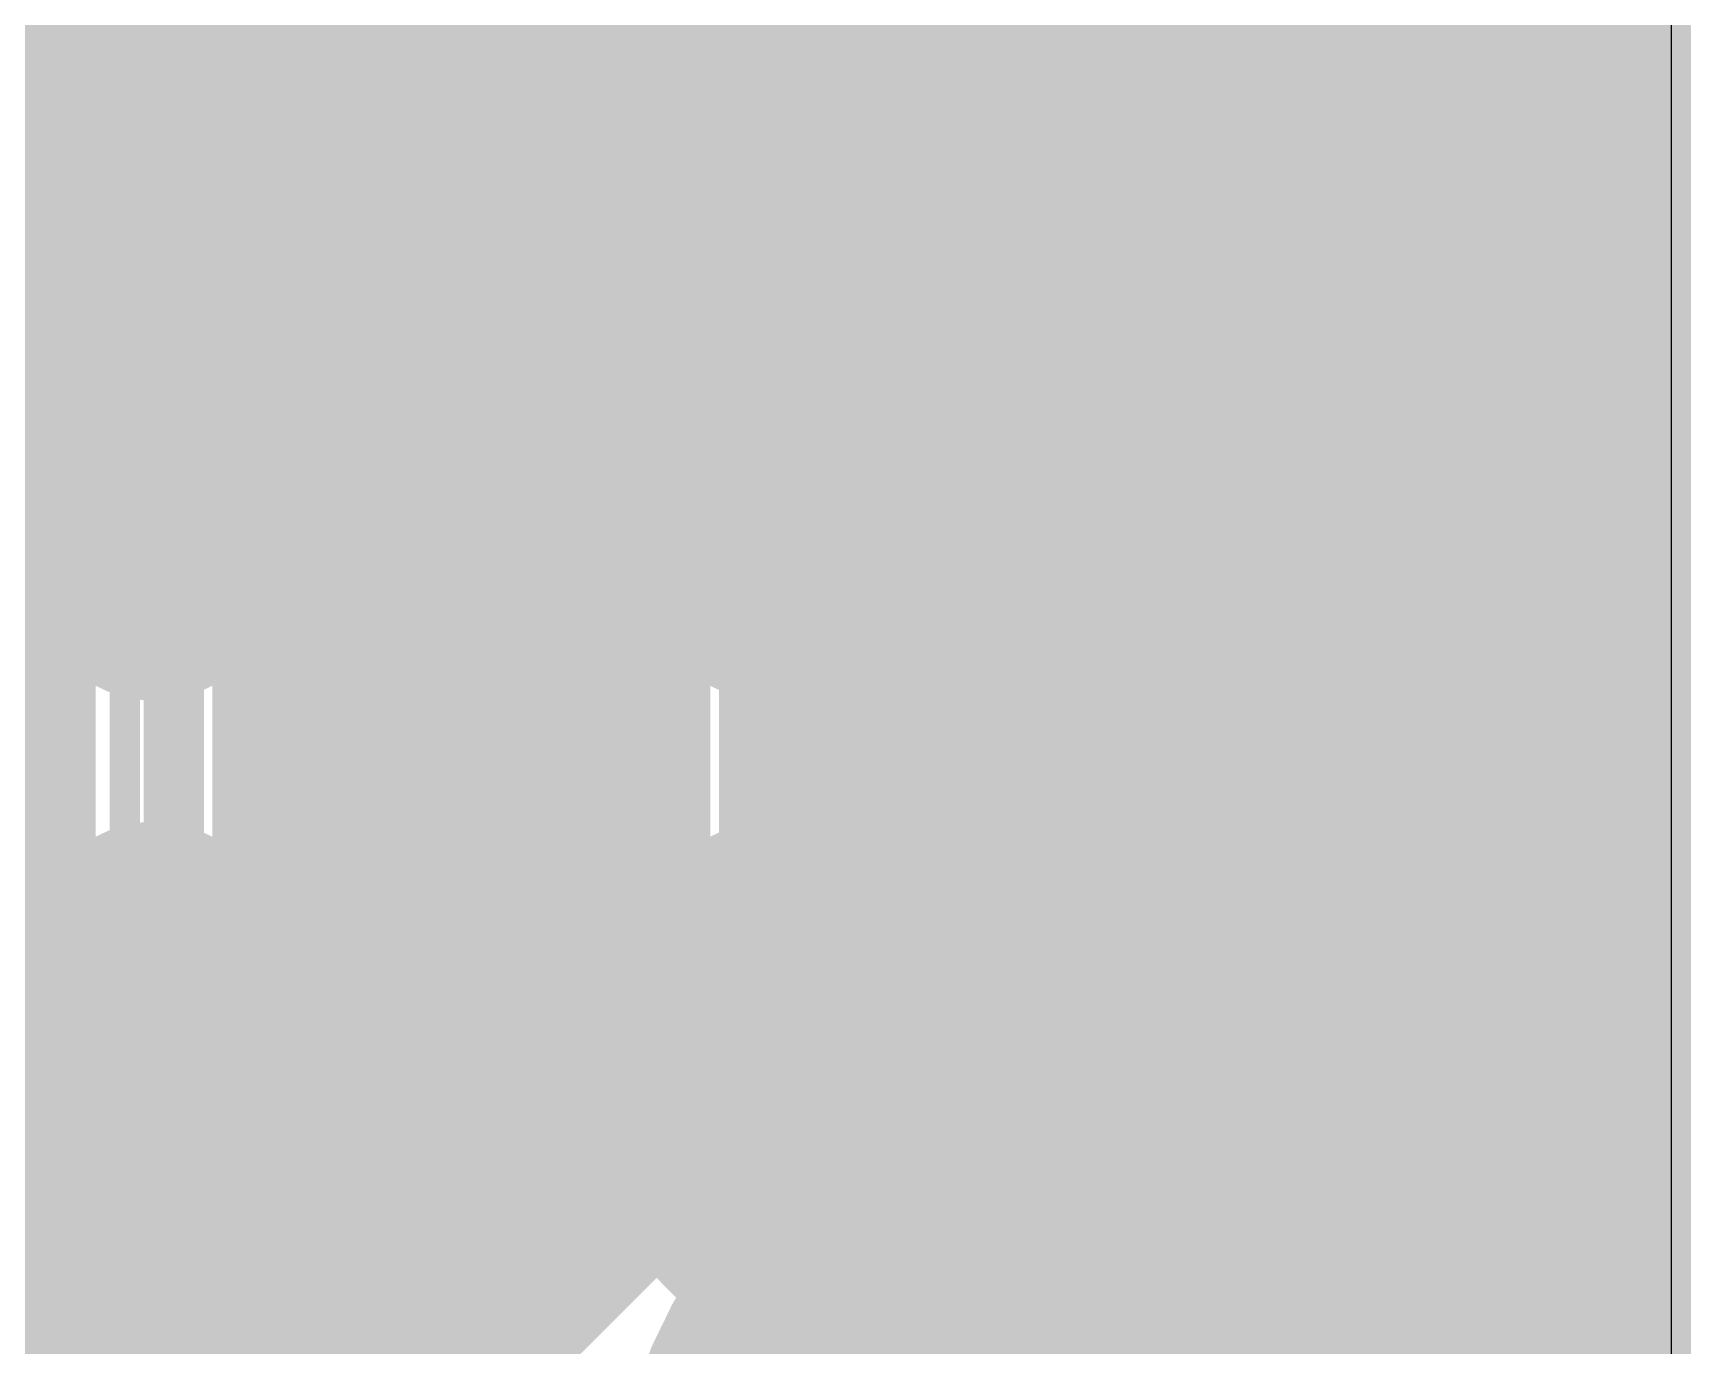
# Model space of a CAD drawing. Header units: millimetres. Extents: x 13 to 259, y -2 to 326.
# Drawn here: x 144.067 to 146.795, y 83.609 to 85.778 of the extents above; entities that cross this region are included whole.
import ezdxf

# ---------------------------------------------------------------- set-up
doc = ezdxf.new("R2010")
doc.units = ezdxf.units.MM
for name, color, linetype in [('BottomLayer', 5, 'Continuous'), ('ConnectLayer', 7, 'Continuous'), ('DrillDrawing', 1, 'Continuous'), ('Mechanical14', 56, 'Continuous'), ('Mechanical15', 56, 'Continuous'), ('Mechanical34', 56, 'Continuous'), ('Mechanical9', 56, 'Continuous'), ('MidLayer1', 16, 'Continuous'), ('MidLayer2', 76, 'Continuous'), ('MidLayer3', 90, 'Continuous'), ('MidLayer4', 156, 'Continuous'), ('MidLayer5', 130, 'Continuous'), ('MidLayer6', 216, 'Continuous'), ('MultiLayer', 9, 'Continuous'), ('TopLayer', 1, 'Continuous'), ('TopPaste', 8, 'Continuous'), ('TopSolder', 216, 'Continuous')]:
    doc.layers.add(name, color=color, linetype=linetype)

# ---------------------------------------------------------------- blocks, each defined once
blk = doc.blocks.new('CAPC1005X55N_135')
at = {"layer": 'Mechanical14', "const_width": 0.1}
for points in [[(-0.5249, -0.2749), (-0.5249, 0.2751)], [(0.5251, 0.2751), (-0.5249, 0.2751)], [(0.5251, -0.2749), (0.5251, 0.2751)], [(0.5251, -0.2749), (-0.5249, -0.2749)]]:
    blk.add_lwpolyline(points, dxfattribs=at)
at = {"layer": 'Mechanical14', "const_width": 0.05}
for points in [[(-0.5499, 0.2751, 1), (-0.5, 0.2751, 1)], [(-0.5499, 0.2751, 1), (-0.5, 0.2751, 1)], [(0.5001, 0.2751, 1), (0.55, 0.2751, 1)], [(0.5001, 0.2751, 1), (0.55, 0.2751, 1)], [(-0.5499, -0.2749, 1), (-0.5, -0.2749, 1)], [(-0.5499, -0.2749, 1), (-0.5, -0.2749, 1)], [(0.5001, -0.2749, 1), (0.55, -0.2749, 1)], [(0.5001, -0.2749, 1), (0.55, -0.2749, 1)]]:
    blk.add_lwpolyline(points, format="xyb", close=True, dxfattribs=at)
at = {"layer": 'Mechanical15', "const_width": 0.05}
for points in [[(0, -0.5), (0, 0.5)], [(-0.91, -0.46), (-0.91, 0.46)], [(0.91, 0.46), (-0.91, 0.46)], [(0.91, -0.46), (0.91, 0.46)], [(0.5, 0), (-0.5, 0)], [(0.91, -0.46), (-0.91, -0.46)]]:
    blk.add_lwpolyline(points, dxfattribs=at)
at = {"layer": 'Mechanical15', "const_width": 0.025}
for points in [[(-0.0125, 0.5, 1), (0.0125, 0.5, 1)], [(-0.9225, 0.46, 1), (-0.8975, 0.46, 1)], [(-0.9225, 0.46, 1), (-0.8975, 0.46, 1)], [(0.8975, 0.46, 1), (0.9225, 0.46, 1)], [(0.8975, 0.46, 1), (0.9225, 0.46, 1)], [(-0.5125, 0, 1), (-0.4875, 0, 1)], [(0.4875, 0, 1), (0.5125, 0, 1)], [(-0.9225, -0.46, 1), (-0.8975, -0.46, 1)], [(-0.9225, -0.46, 1), (-0.8975, -0.46, 1)], [(0.8975, -0.46, 1), (0.9225, -0.46, 1)], [(0.8975, -0.46, 1), (0.9225, -0.46, 1)], [(-0.0125, -0.5, 1), (0.0125, -0.5, 1)]]:
    blk.add_lwpolyline(points, format="xyb", close=True, dxfattribs=at)
at = {"layer": 'TopLayer'}
for points in [[(-0.76, -0.31), (-0.14, -0.31), (-0.76, 0.31), (-0.14, 0.31)], [(0.14, -0.31), (0.76, -0.31), (0.14, 0.31), (0.76, 0.31)]]:
    blk.add_solid(points, dxfattribs=at)
at = {"layer": 'TopPaste'}
for points in [[(-0.76, -0.31), (-0.14, -0.31), (-0.76, 0.31), (-0.14, 0.31)], [(0.14, -0.31), (0.76, -0.31), (0.14, 0.31), (0.76, 0.31)]]:
    blk.add_solid(points, dxfattribs=at)
at = {"layer": 'TopSolder'}
for points in [[(-0.8616, -0.4116), (-0.0384, -0.4116), (-0.8616, 0.4116), (-0.0384, 0.4116)], [(0.0384, -0.4116), (0.8616, -0.4116), (0.0384, 0.4116), (0.8616, 0.4116)]]:
    blk.add_solid(points, dxfattribs=at)
blk = doc.blocks.new('CAPC1005X55N_136')
at = {"layer": 'Mechanical14', "const_width": 0.1}
for points in [[(-0.5249, -0.2749), (-0.5249, 0.2751)], [(0.5251, 0.2751), (-0.5249, 0.2751)], [(0.5251, -0.2749), (0.5251, 0.2751)], [(0.5251, -0.2749), (-0.5249, -0.2749)]]:
    blk.add_lwpolyline(points, dxfattribs=at)
at = {"layer": 'Mechanical14', "const_width": 0.05}
for points in [[(-0.5499, 0.2751, 1), (-0.5, 0.2751, 1)], [(-0.5499, 0.2751, 1), (-0.5, 0.2751, 1)], [(0.5001, 0.2751, 1), (0.55, 0.2751, 1)], [(0.5001, 0.2751, 1), (0.55, 0.2751, 1)], [(-0.5499, -0.2749, 1), (-0.5, -0.2749, 1)], [(-0.5499, -0.2749, 1), (-0.5, -0.2749, 1)], [(0.5001, -0.2749, 1), (0.55, -0.2749, 1)], [(0.5001, -0.2749, 1), (0.55, -0.2749, 1)]]:
    blk.add_lwpolyline(points, format="xyb", close=True, dxfattribs=at)
at = {"layer": 'Mechanical15', "const_width": 0.05}
for points in [[(0, -0.5), (0, 0.5)], [(-0.91, -0.46), (-0.91, 0.46)], [(0.91, 0.46), (-0.91, 0.46)], [(0.91, -0.46), (0.91, 0.46)], [(0.5, 0), (-0.5, 0)], [(0.91, -0.46), (-0.91, -0.46)]]:
    blk.add_lwpolyline(points, dxfattribs=at)
at = {"layer": 'Mechanical15', "const_width": 0.025}
for points in [[(-0.0125, 0.5, 1), (0.0125, 0.5, 1)], [(-0.9225, 0.46, 1), (-0.8975, 0.46, 1)], [(-0.9225, 0.46, 1), (-0.8975, 0.46, 1)], [(0.8975, 0.46, 1), (0.9225, 0.46, 1)], [(0.8975, 0.46, 1), (0.9225, 0.46, 1)], [(-0.5125, 0, 1), (-0.4875, 0, 1)], [(0.4875, 0, 1), (0.5125, 0, 1)], [(-0.9225, -0.46, 1), (-0.8975, -0.46, 1)], [(-0.9225, -0.46, 1), (-0.8975, -0.46, 1)], [(0.8975, -0.46, 1), (0.9225, -0.46, 1)], [(0.8975, -0.46, 1), (0.9225, -0.46, 1)], [(-0.0125, -0.5, 1), (0.0125, -0.5, 1)]]:
    blk.add_lwpolyline(points, format="xyb", close=True, dxfattribs=at)
at = {"layer": 'TopLayer'}
for points in [[(-0.76, -0.31), (-0.14, -0.31), (-0.76, 0.31), (-0.14, 0.31)], [(0.14, -0.31), (0.76, -0.31), (0.14, 0.31), (0.76, 0.31)]]:
    blk.add_solid(points, dxfattribs=at)
at = {"layer": 'TopPaste'}
for points in [[(-0.76, -0.31), (-0.14, -0.31), (-0.76, 0.31), (-0.14, 0.31)], [(0.14, -0.31), (0.76, -0.31), (0.14, 0.31), (0.76, 0.31)]]:
    blk.add_solid(points, dxfattribs=at)
at = {"layer": 'TopSolder'}
for points in [[(-0.8616, -0.4116), (-0.0384, -0.4116), (-0.8616, 0.4116), (-0.0384, 0.4116)], [(0.0384, -0.4116), (0.8616, -0.4116), (0.0384, 0.4116), (0.8616, 0.4116)]]:
    blk.add_solid(points, dxfattribs=at)
blk = doc.blocks.new('CAPC1005X55N_137')
at = {"layer": 'Mechanical14', "const_width": 0.1}
for points in [[(-0.5249, -0.2749), (-0.5249, 0.2751)], [(0.5251, 0.2751), (-0.5249, 0.2751)], [(0.5251, -0.2749), (0.5251, 0.2751)], [(0.5251, -0.2749), (-0.5249, -0.2749)]]:
    blk.add_lwpolyline(points, dxfattribs=at)
at = {"layer": 'Mechanical14', "const_width": 0.05}
for points in [[(-0.5499, 0.2751, 1), (-0.5, 0.2751, 1)], [(-0.5499, 0.2751, 1), (-0.5, 0.2751, 1)], [(0.5001, 0.2751, 1), (0.55, 0.2751, 1)], [(0.5001, 0.2751, 1), (0.55, 0.2751, 1)], [(-0.5499, -0.2749, 1), (-0.5, -0.2749, 1)], [(-0.5499, -0.2749, 1), (-0.5, -0.2749, 1)], [(0.5001, -0.2749, 1), (0.55, -0.2749, 1)], [(0.5001, -0.2749, 1), (0.55, -0.2749, 1)]]:
    blk.add_lwpolyline(points, format="xyb", close=True, dxfattribs=at)
at = {"layer": 'Mechanical15', "const_width": 0.05}
for points in [[(0, -0.5), (0, 0.5)], [(-0.91, -0.46), (-0.91, 0.46)], [(0.91, 0.46), (-0.91, 0.46)], [(0.91, -0.46), (0.91, 0.46)], [(0.5, 0), (-0.5, 0)], [(0.91, -0.46), (-0.91, -0.46)]]:
    blk.add_lwpolyline(points, dxfattribs=at)
at = {"layer": 'Mechanical15', "const_width": 0.025}
for points in [[(-0.0125, 0.5, 1), (0.0125, 0.5, 1)], [(-0.9225, 0.46, 1), (-0.8975, 0.46, 1)], [(-0.9225, 0.46, 1), (-0.8975, 0.46, 1)], [(0.8975, 0.46, 1), (0.9225, 0.46, 1)], [(0.8975, 0.46, 1), (0.9225, 0.46, 1)], [(-0.5125, 0, 1), (-0.4875, 0, 1)], [(0.4875, 0, 1), (0.5125, 0, 1)], [(-0.9225, -0.46, 1), (-0.8975, -0.46, 1)], [(-0.9225, -0.46, 1), (-0.8975, -0.46, 1)], [(0.8975, -0.46, 1), (0.9225, -0.46, 1)], [(0.8975, -0.46, 1), (0.9225, -0.46, 1)], [(-0.0125, -0.5, 1), (0.0125, -0.5, 1)]]:
    blk.add_lwpolyline(points, format="xyb", close=True, dxfattribs=at)
at = {"layer": 'TopLayer'}
for points in [[(-0.76, -0.31), (-0.14, -0.31), (-0.76, 0.31), (-0.14, 0.31)], [(0.14, -0.31), (0.76, -0.31), (0.14, 0.31), (0.76, 0.31)]]:
    blk.add_solid(points, dxfattribs=at)
at = {"layer": 'TopPaste'}
for points in [[(-0.76, -0.31), (-0.14, -0.31), (-0.76, 0.31), (-0.14, 0.31)], [(0.14, -0.31), (0.76, -0.31), (0.14, 0.31), (0.76, 0.31)]]:
    blk.add_solid(points, dxfattribs=at)
at = {"layer": 'TopSolder'}
for points in [[(-0.8616, -0.4116), (-0.0384, -0.4116), (-0.8616, 0.4116), (-0.0384, 0.4116)], [(0.0384, -0.4116), (0.8616, -0.4116), (0.0384, 0.4116), (0.8616, 0.4116)]]:
    blk.add_solid(points, dxfattribs=at)
blk = doc.blocks.new('CAPC1005X55N_138')
at = {"layer": 'Mechanical14', "const_width": 0.1}
for points in [[(-0.5249, -0.2749), (-0.5249, 0.2751)], [(0.5251, 0.2751), (-0.5249, 0.2751)], [(0.5251, -0.2749), (0.5251, 0.2751)], [(0.5251, -0.2749), (-0.5249, -0.2749)]]:
    blk.add_lwpolyline(points, dxfattribs=at)
at = {"layer": 'Mechanical14', "const_width": 0.05}
for points in [[(-0.5499, 0.2751, 1), (-0.5, 0.2751, 1)], [(-0.5499, 0.2751, 1), (-0.5, 0.2751, 1)], [(0.5001, 0.2751, 1), (0.55, 0.2751, 1)], [(0.5001, 0.2751, 1), (0.55, 0.2751, 1)], [(-0.5499, -0.2749, 1), (-0.5, -0.2749, 1)], [(-0.5499, -0.2749, 1), (-0.5, -0.2749, 1)], [(0.5001, -0.2749, 1), (0.55, -0.2749, 1)], [(0.5001, -0.2749, 1), (0.55, -0.2749, 1)]]:
    blk.add_lwpolyline(points, format="xyb", close=True, dxfattribs=at)
at = {"layer": 'Mechanical15', "const_width": 0.05}
for points in [[(0, -0.5), (0, 0.5)], [(-0.91, -0.46), (-0.91, 0.46)], [(0.91, 0.46), (-0.91, 0.46)], [(0.91, -0.46), (0.91, 0.46)], [(0.5, 0), (-0.5, 0)], [(0.91, -0.46), (-0.91, -0.46)]]:
    blk.add_lwpolyline(points, dxfattribs=at)
at = {"layer": 'Mechanical15', "const_width": 0.025}
for points in [[(-0.0125, 0.5, 1), (0.0125, 0.5, 1)], [(-0.9225, 0.46, 1), (-0.8975, 0.46, 1)], [(-0.9225, 0.46, 1), (-0.8975, 0.46, 1)], [(0.8975, 0.46, 1), (0.9225, 0.46, 1)], [(0.8975, 0.46, 1), (0.9225, 0.46, 1)], [(-0.5125, 0, 1), (-0.4875, 0, 1)], [(0.4875, 0, 1), (0.5125, 0, 1)], [(-0.9225, -0.46, 1), (-0.8975, -0.46, 1)], [(-0.9225, -0.46, 1), (-0.8975, -0.46, 1)], [(0.8975, -0.46, 1), (0.9225, -0.46, 1)], [(0.8975, -0.46, 1), (0.9225, -0.46, 1)], [(-0.0125, -0.5, 1), (0.0125, -0.5, 1)]]:
    blk.add_lwpolyline(points, format="xyb", close=True, dxfattribs=at)
at = {"layer": 'TopLayer'}
for points in [[(-0.76, -0.31), (-0.14, -0.31), (-0.76, 0.31), (-0.14, 0.31)], [(0.14, -0.31), (0.76, -0.31), (0.14, 0.31), (0.76, 0.31)]]:
    blk.add_solid(points, dxfattribs=at)
at = {"layer": 'TopPaste'}
for points in [[(-0.76, -0.31), (-0.14, -0.31), (-0.76, 0.31), (-0.14, 0.31)], [(0.14, -0.31), (0.76, -0.31), (0.14, 0.31), (0.76, 0.31)]]:
    blk.add_solid(points, dxfattribs=at)
at = {"layer": 'TopSolder'}
for points in [[(-0.8616, -0.4116), (-0.0384, -0.4116), (-0.8616, 0.4116), (-0.0384, 0.4116)], [(0.0384, -0.4116), (0.8616, -0.4116), (0.0384, 0.4116), (0.8616, 0.4116)]]:
    blk.add_solid(points, dxfattribs=at)
blk = doc.blocks.new('CAPC1005X55N_157')
at = {"layer": 'Mechanical14', "const_width": 0.1}
for points in [[(-0.5249, -0.2749), (-0.5249, 0.2751)], [(0.5251, 0.2751), (-0.5249, 0.2751)], [(0.5251, -0.2749), (0.5251, 0.2751)], [(0.5251, -0.2749), (-0.5249, -0.2749)]]:
    blk.add_lwpolyline(points, dxfattribs=at)
at = {"layer": 'Mechanical14', "const_width": 0.05}
for points in [[(-0.5499, 0.2751, 1), (-0.5, 0.2751, 1)], [(-0.5499, 0.2751, 1), (-0.5, 0.2751, 1)], [(0.5001, 0.2751, 1), (0.55, 0.2751, 1)], [(0.5001, 0.2751, 1), (0.55, 0.2751, 1)], [(-0.5499, -0.2749, 1), (-0.5, -0.2749, 1)], [(-0.5499, -0.2749, 1), (-0.5, -0.2749, 1)], [(0.5001, -0.2749, 1), (0.55, -0.2749, 1)], [(0.5001, -0.2749, 1), (0.55, -0.2749, 1)]]:
    blk.add_lwpolyline(points, format="xyb", close=True, dxfattribs=at)
at = {"layer": 'Mechanical15', "const_width": 0.05}
for points in [[(0, -0.5), (0, 0.5)], [(-0.91, -0.46), (-0.91, 0.46)], [(0.91, 0.46), (-0.91, 0.46)], [(0.91, -0.46), (0.91, 0.46)], [(0.5, 0), (-0.5, 0)], [(0.91, -0.46), (-0.91, -0.46)]]:
    blk.add_lwpolyline(points, dxfattribs=at)
at = {"layer": 'Mechanical15', "const_width": 0.025}
for points in [[(-0.0125, 0.5, 1), (0.0125, 0.5, 1)], [(-0.9225, 0.46, 1), (-0.8975, 0.46, 1)], [(-0.9225, 0.46, 1), (-0.8975, 0.46, 1)], [(0.8975, 0.46, 1), (0.9225, 0.46, 1)], [(0.8975, 0.46, 1), (0.9225, 0.46, 1)], [(-0.5125, 0, 1), (-0.4875, 0, 1)], [(0.4875, 0, 1), (0.5125, 0, 1)], [(-0.9225, -0.46, 1), (-0.8975, -0.46, 1)], [(-0.9225, -0.46, 1), (-0.8975, -0.46, 1)], [(0.8975, -0.46, 1), (0.9225, -0.46, 1)], [(0.8975, -0.46, 1), (0.9225, -0.46, 1)], [(-0.0125, -0.5, 1), (0.0125, -0.5, 1)]]:
    blk.add_lwpolyline(points, format="xyb", close=True, dxfattribs=at)
at = {"layer": 'TopLayer'}
for points in [[(-0.76, -0.31), (-0.14, -0.31), (-0.76, 0.31), (-0.14, 0.31)], [(0.14, -0.31), (0.76, -0.31), (0.14, 0.31), (0.76, 0.31)]]:
    blk.add_solid(points, dxfattribs=at)
at = {"layer": 'TopPaste'}
for points in [[(-0.76, -0.31), (-0.14, -0.31), (-0.76, 0.31), (-0.14, 0.31)], [(0.14, -0.31), (0.76, -0.31), (0.14, 0.31), (0.76, 0.31)]]:
    blk.add_solid(points, dxfattribs=at)
at = {"layer": 'TopSolder'}
for points in [[(-0.8616, -0.4116), (-0.0384, -0.4116), (-0.8616, 0.4116), (-0.0384, 0.4116)], [(0.0384, -0.4116), (0.8616, -0.4116), (0.0384, 0.4116), (0.8616, 0.4116)]]:
    blk.add_solid(points, dxfattribs=at)

msp = doc.modelspace()

# ---------------------------------------------------------------- linework, layer by layer
at = {"layer": 'BottomLayer', "const_width": 0.25}
for points in [[(144.65, 85.475, 1), (144.9, 85.475, 1)], [(145.666, 85.475, 1), (145.916, 85.475, 1)], [(144.65, 84.575, 1), (144.9, 84.575, 1)], [(145.666, 84.575, 1), (145.916, 84.575, 1)]]:
    msp.add_lwpolyline(points, format="xyb", close=True, dxfattribs=at)
at = {"layer": 'ConnectLayer', "const_width": 0.4}
for points in [[(133.8479, 96.1028), (144.7858, 85.1649)], [(133.8479, 96.1028), (144.7858, 85.1649)], [(137.3517, 93.4476), (145.6511, 85.1482)], [(137.3517, 93.4476), (145.6511, 85.1482)], [(139.1148, 89.9874), (143.9801, 85.122)], [(139.1148, 89.9874), (143.9801, 85.122)], [(146.51, 79.986), (146.51, 89.4058)], [(146.59, 79.8199), (146.59, 89.0886)], [(138.9246, 88.4805), (145.3101, 82.095)], [(138.9246, 88.4805), (145.3101, 82.095)], [(143.0387, 87.7606), (145.6511, 85.1482)], [(144.4867, 85.0897), (146.9062, 87.5092)], [(144.4867, 85.0897), (146.9062, 87.5092)], [(146.05, 85.1051), (146.05, 87.4781)], [(142.6144, 87.3363), (144.7858, 85.1649)], [(144.5813, 87.0665), (147.8965, 83.7512)], [(144.5813, 87.0665), (147.8965, 83.7512)], [(144.5813, 87.0665), (146.05, 85.5977)], [(145.5677, 86.9286), (149.9832, 82.513)], [(145.5677, 86.9286), (149.9832, 82.513)], [(142.1901, 86.912), (143.9801, 85.122)], [(143.7115, 85.1631), (145.4673, 86.9188)], [(143.7115, 85.1631), (145.4673, 86.9188)], [(143.7115, 85.1631), (145.4673, 86.9188)], [(145.2143, 84.9689), (146.9676, 86.7221)], [(145.2143, 84.9689), (146.9676, 86.7221)], [(144.4867, 85.0897), (146.05, 86.6531)], [(146.1714, 85.926), (146.51, 86.2647)], [(146.1427, 85.0487), (147.2093, 86.1154)], [(146.1427, 85.0487), (147.2093, 86.1154)], [(145.2378, 85.841), (145.3811, 85.9842)], [(145.2143, 84.9689), (146.05, 85.8046)], [(146.59, 85.7998), (151.36, 85.7998)], [(146.3595, 84.417), (147.5724, 85.6298)], [(146.3595, 84.417), (147.5724, 85.6298)], [(141.8181, 85.587), (145.3101, 82.095)], [(146.3309, 85.237), (146.51, 85.4161)], [(146.3529, 85.2949), (146.51, 85.1377)], [(145.7776, 82.9865), (148.043, 85.252)], [(145.7776, 82.9865), (148.043, 85.252)], [(146.59, 85.1998), (151.36, 85.1998)], [(145.2143, 84.9689), (145.34, 85.0946)], [(146.59, 84.5998), (151.36, 84.5998)], [(146.3595, 84.4171), (146.51, 84.5676)], [(146.3642, 84.435), (147.5405, 83.2587)], [(146.3642, 84.435), (147.5405, 83.2587)], [(146.3642, 84.435), (146.51, 84.2892)], [(144.0288, 82.9348), (145.3173, 84.2233)], [(144.0288, 82.9348), (145.3173, 84.2233)], [(144.0288, 82.9348), (145.3173, 84.2233)], [(144.3742, 83.2803), (145.3173, 84.2234)], [(142.7272, 82.4817), (144.3812, 84.1357)], [(142.7272, 82.4817), (144.3812, 84.1357)], [(142.7272, 82.4817), (144.3812, 84.1357)], [(144.0632, 83.8178), (144.3811, 84.1358)], [(144.1341, 84.1195), (145.4194, 82.8342)], [(144.1341, 84.1195), (145.4194, 82.8342)], [(144.1341, 84.1195), (145.4194, 82.8342)], [(144.1341, 84.1195), (145.4194, 82.8342)], [(145.0494, 84.0527), (145.3932, 83.7089)], [(145.0495, 84.0527), (147.7236, 81.3786)], [(145.0495, 84.0527), (147.7236, 81.3786)], [(145.0495, 84.0527), (146.05, 83.0521)], [(146.05, 82.9396), (146.05, 84.0449)], [(144.3735, 82.431), (145.9491, 84.0066)], [(144.3735, 82.431), (145.9491, 84.0066)], [(144.3735, 82.431), (145.9491, 84.0066)], [(145.8301, 83.8877), (145.949, 84.0065)], [(145.9452, 84.0055), (148.4458, 81.5049)], [(145.9452, 84.0055), (148.4458, 81.5049)], [(145.9452, 84.0055), (146.51, 83.4406)], [(145.9452, 84.0055), (146.05, 83.9006)], [(146.59, 83.9998), (151.36, 83.9998)], [(146.347, 83.556), (146.51, 83.7191)]]:
    msp.add_lwpolyline(points, dxfattribs=at)
for points in [[(151.36, 86.0628, -3.607188), (151.36, 88.5373)], [(151.36, 86.0628, -3.607188), (151.36, 88.5373)], [(143.3775, 85.025, -0.813383), (143.9295, 86.0398)], [(144.267, 85.7751, -0.57075), (145.283, 85.7751)], [(145.7671, 86.0645, -0.426155), (146.381, 85.475)], [(144.0204, 86.004, -0.145614), (144.267, 85.7751)], [(145.283, 85.7751, -0.123497), (145.4848, 85.9793)], [(144.732, 85.5004, -0.57075), (144.8181, 85.5004)], [(145.789, 85.525, -0.426155), (145.841, 85.475)], [(146.381, 85.475, -0.220339), (146.1726, 85.025)], [(144.267, 84.275, -3.659293), (144.267, 84.8751)], [(144.267, 84.275, -3.659293), (144.267, 84.8751)], [(144.267, 84.275, -3.659293), (144.267, 84.8751)], [(144.267, 85.175, -0.083687), (144.1406, 85.025)], [(144.3935, 85.025, -0.083687), (144.267, 85.175)], [(144.267, 84.8751, -0.57075), (145.283, 84.8751)], [(144.267, 84.8751, -0.57075), (145.283, 84.8751)], [(144.267, 84.8751, -0.57075), (145.283, 84.8751)], [(145.283, 85.175, -0.083687), (145.1566, 85.025)], [(145.4095, 85.025, -0.083687), (145.283, 85.175)], [(145.283, 84.8751, -0.763391), (146.381, 84.575)], [(145.283, 84.8751, -0.763391), (146.381, 84.575)], [(145.283, 84.8751, -0.391242), (146.05, 85.1051)], [(144.267, 84.275, -1.18266), (143.3775, 85.025)], [(144.1406, 85.025, -0.083687), (144.267, 84.8751)], [(144.267, 84.8751, -0.083687), (144.3935, 85.025)], [(145.1566, 85.025, -0.083687), (145.283, 84.8751)], [(145.283, 84.8751, -0.083687), (145.4095, 85.025)], [(146.1726, 85.025, -0.220339), (146.381, 84.575)], [(146.381, 84.575, -0.763391), (145.283, 84.275)], [(146.381, 84.575, -0.763391), (145.283, 84.275)], [(146.381, 84.575, -0.763391), (145.283, 84.275)], [(145.283, 84.275, -0.57075), (144.267, 84.275)], [(145.283, 84.275, -0.57075), (144.267, 84.275)], [(145.283, 84.275, -0.57075), (144.267, 84.275)], [(145.283, 84.275, -0.57075), (144.267, 84.275)], [(146.05, 84.0449, -0.391242), (145.283, 84.275)], [(143.4029, 82.8478, -1.565219), (144.3744, 83.2978)], [(145.4349, 82.8478, -1.565219), (146.4064, 83.2978)]]:
    msp.add_lwpolyline(points, format="xyb", dxfattribs=at)
at = {"layer": 'ConnectLayer', "const_width": 0.2}
for points in [[(146.0714, 85.926, 1), (146.2714, 85.926, 1)], [(145.1378, 85.841, 1), (145.3378, 85.841, 1)], [(145.95, 85.8046, 1), (146.15, 85.8046, 1)], [(146.49, 85.7998, 1), (146.69, 85.7998, 1)], [(144.167, 85.7751, 1), (144.367, 85.7751, 1)], [(144.167, 85.7751, 1), (144.367, 85.7751, 1)], [(145.183, 85.7751, 1), (145.383, 85.7751, 1)], [(145.183, 85.7751, 1), (145.383, 85.7751, 1)], [(145.95, 85.5977, 1), (146.15, 85.5977, 1)], [(145.689, 85.525, 1), (145.889, 85.525, 1)], [(144.632, 85.5004, 1), (144.832, 85.5004, 1)], [(144.7181, 85.5004, 1), (144.9181, 85.5004, 1)], [(145.741, 85.475, 1), (145.941, 85.475, 1)], [(146.281, 85.475, 1), (146.481, 85.475, 1)], [(146.281, 85.475, 1), (146.481, 85.475, 1)], [(146.41, 85.4161, 1), (146.61, 85.4161, 1)], [(146.2529, 85.2949, 1), (146.4529, 85.2949, 1)], [(146.2309, 85.237, 1), (146.4309, 85.237, 1)], [(146.49, 85.1998, 1), (146.69, 85.1998, 1)], [(144.167, 85.175, 1), (144.367, 85.175, 1)], [(144.167, 85.175, 1), (144.367, 85.175, 1)], [(144.6858, 85.1649, 1), (144.8858, 85.1649, 1)], [(144.6858, 85.1649, 1), (144.8858, 85.1649, 1)], [(144.6858, 85.1649, 1), (144.8858, 85.1649, 1)], [(145.183, 85.175, 1), (145.383, 85.175, 1)], [(145.183, 85.175, 1), (145.383, 85.175, 1)], [(145.5511, 85.1482, 1), (145.7511, 85.1482, 1)], [(145.5511, 85.1482, 1), (145.7511, 85.1482, 1)], [(145.5511, 85.1482, 1), (145.7511, 85.1482, 1)], [(146.41, 85.1377, 1), (146.61, 85.1377, 1)], [(143.8801, 85.122, 1), (144.0801, 85.122, 1)], [(143.8801, 85.122, 1), (144.0801, 85.122, 1)], [(143.8801, 85.122, 1), (144.0801, 85.122, 1)], [(145.95, 85.1051, 1), (146.15, 85.1051, 1)], [(145.95, 85.1051, 1), (146.15, 85.1051, 1)], [(144.3867, 85.0897, 1), (144.5867, 85.0897, 1)], [(144.3867, 85.0897, 1), (144.5867, 85.0897, 1)], [(144.3867, 85.0897, 1), (144.5867, 85.0897, 1)], [(145.24, 85.0946, 1), (145.44, 85.0946, 1)], [(146.0427, 85.0487, 1), (146.2427, 85.0487, 1)], [(146.0427, 85.0487, 1), (146.2427, 85.0487, 1)], [(144.0406, 85.025, 1), (144.2406, 85.025, 1)], [(144.0406, 85.025, 1), (144.2406, 85.025, 1)], [(144.2935, 85.025, 1), (144.4935, 85.025, 1)], [(144.2935, 85.025, 1), (144.4935, 85.025, 1)], [(145.0566, 85.025, 1), (145.2566, 85.025, 1)], [(145.0566, 85.025, 1), (145.2566, 85.025, 1)], [(145.3095, 85.025, 1), (145.5095, 85.025, 1)], [(145.3095, 85.025, 1), (145.5095, 85.025, 1)], [(146.0726, 85.025, 1), (146.2726, 85.025, 1)], [(146.0726, 85.025, 1), (146.2726, 85.025, 1)], [(145.1143, 84.9689, 1), (145.3143, 84.9689, 1)], [(145.1143, 84.9689, 1), (145.3143, 84.9689, 1)], [(145.1143, 84.9689, 1), (145.3143, 84.9689, 1)], [(145.1143, 84.9689, 1), (145.3143, 84.9689, 1)], [(144.167, 84.8751, 1), (144.367, 84.8751, 1)], [(144.167, 84.8751, 1), (144.367, 84.8751, 1)], [(144.167, 84.8751, 1), (144.367, 84.8751, 1)], [(144.167, 84.8751, 1), (144.367, 84.8751, 1)], [(144.167, 84.8751, 1), (144.367, 84.8751, 1)], [(144.167, 84.8751, 1), (144.367, 84.8751, 1)], [(144.167, 84.8751, 1), (144.367, 84.8751, 1)], [(144.167, 84.8751, 1), (144.367, 84.8751, 1)], [(145.183, 84.8751, 1), (145.383, 84.8751, 1)], [(145.183, 84.8751, 1), (145.383, 84.8751, 1)], [(145.183, 84.8751, 1), (145.383, 84.8751, 1)], [(145.183, 84.8751, 1), (145.383, 84.8751, 1)], [(145.183, 84.8751, 1), (145.383, 84.8751, 1)], [(145.183, 84.8751, 1), (145.383, 84.8751, 1)], [(145.183, 84.8751, 1), (145.383, 84.8751, 1)], [(145.183, 84.8751, 1), (145.383, 84.8751, 1)], [(146.49, 84.5998, 1), (146.69, 84.5998, 1)], [(146.281, 84.575, 1), (146.481, 84.575, 1)], [(146.281, 84.575, 1), (146.481, 84.575, 1)], [(146.281, 84.575, 1), (146.481, 84.575, 1)], [(146.281, 84.575, 1), (146.481, 84.575, 1)], [(146.281, 84.575, 1), (146.481, 84.575, 1)], [(146.281, 84.575, 1), (146.481, 84.575, 1)], [(146.41, 84.5676, 1), (146.61, 84.5676, 1)], [(146.2642, 84.435, 1), (146.4642, 84.435, 1)], [(146.2642, 84.435, 1), (146.4642, 84.435, 1)], [(146.2642, 84.435, 1), (146.4642, 84.435, 1)], [(146.2595, 84.4171, 1), (146.4595, 84.4171, 1)], [(146.2595, 84.417, 1), (146.4595, 84.417, 1)], [(146.2595, 84.417, 1), (146.4595, 84.417, 1)], [(146.41, 84.2892, 1), (146.61, 84.2892, 1)], [(144.167, 84.275, 1), (144.367, 84.275, 1)], [(144.167, 84.275, 1), (144.367, 84.275, 1)], [(144.167, 84.275, 1), (144.367, 84.275, 1)], [(144.167, 84.275, 1), (144.367, 84.275, 1)], [(144.167, 84.275, 1), (144.367, 84.275, 1)], [(144.167, 84.275, 1), (144.367, 84.275, 1)], [(144.167, 84.275, 1), (144.367, 84.275, 1)], [(144.167, 84.275, 1), (144.367, 84.275, 1)], [(145.183, 84.275, 1), (145.383, 84.275, 1)], [(145.183, 84.275, 1), (145.383, 84.275, 1)], [(145.183, 84.275, 1), (145.383, 84.275, 1)], [(145.183, 84.275, 1), (145.383, 84.275, 1)], [(145.183, 84.275, 1), (145.383, 84.275, 1)], [(145.183, 84.275, 1), (145.383, 84.275, 1)], [(145.183, 84.275, 1), (145.383, 84.275, 1)], [(145.183, 84.275, 1), (145.383, 84.275, 1)], [(145.2173, 84.2234, 1), (145.4173, 84.2234, 1)], [(145.2173, 84.2233, 1), (145.4173, 84.2233, 1)], [(145.2173, 84.2233, 1), (145.4173, 84.2233, 1)], [(145.2173, 84.2233, 1), (145.4173, 84.2233, 1)], [(144.0341, 84.1195, 1), (144.2341, 84.1195, 1)], [(144.0341, 84.1195, 1), (144.2341, 84.1195, 1)], [(144.0341, 84.1195, 1), (144.2341, 84.1195, 1)], [(144.0341, 84.1195, 1), (144.2341, 84.1195, 1)], [(144.2811, 84.1358, 1), (144.4811, 84.1358, 1)], [(144.2812, 84.1357, 1), (144.4812, 84.1357, 1)], [(144.2812, 84.1357, 1), (144.4812, 84.1357, 1)], [(144.2812, 84.1357, 1), (144.4812, 84.1357, 1)], [(144.9494, 84.0527, 1), (145.1494, 84.0527, 1)], [(144.9495, 84.0527, 1), (145.1495, 84.0527, 1)], [(144.9495, 84.0527, 1), (145.1495, 84.0527, 1)], [(144.9495, 84.0527, 1), (145.1495, 84.0527, 1)], [(145.95, 84.0449, 1), (146.15, 84.0449, 1)], [(145.95, 84.0449, 1), (146.15, 84.0449, 1)], [(145.8452, 84.0055, 1), (146.0452, 84.0055, 1)], [(145.8452, 84.0055, 1), (146.0452, 84.0055, 1)], [(145.8452, 84.0055, 1), (146.0452, 84.0055, 1)], [(145.8452, 84.0055, 1), (146.0452, 84.0055, 1)], [(145.849, 84.0065, 1), (146.049, 84.0065, 1)], [(145.8491, 84.0066, 1), (146.0491, 84.0066, 1)], [(145.8491, 84.0066, 1), (146.0491, 84.0066, 1)], [(145.8491, 84.0066, 1), (146.0491, 84.0066, 1)], [(146.49, 83.9998, 1), (146.69, 83.9998, 1)], [(145.95, 83.9006, 1), (146.15, 83.9006, 1)], [(145.7301, 83.8877, 1), (145.9301, 83.8877, 1)], [(143.9632, 83.8178, 1), (144.1632, 83.8178, 1)], [(145.2932, 83.7089, 1), (145.4932, 83.7089, 1)], [(146.41, 83.7191, 1), (146.61, 83.7191, 1)], [(146.247, 83.556, 1), (146.447, 83.556, 1)], [(146.41, 83.4406, 1), (146.61, 83.4406, 1)]]:
    msp.add_lwpolyline(points, format="xyb", close=True, dxfattribs=at)
at = {"layer": 'DrillDrawing', "const_width": 0.0508}
for points in [[(144.648, 85.602), (144.648, 85.729)], [(144.648, 85.729), (144.902, 85.729)], [(144.902, 85.602), (144.902, 85.729)], [(145.664, 85.602), (145.664, 85.729)], [(145.664, 85.729), (145.918, 85.729)], [(145.918, 85.602), (145.918, 85.729)], [(144.521, 85.348), (144.521, 85.602)], [(144.521, 85.602), (144.648, 85.602)], [(144.902, 85.602), (145.029, 85.602)], [(145.029, 85.348), (145.029, 85.602)], [(145.537, 85.348), (145.537, 85.602)], [(145.537, 85.602), (145.664, 85.602)], [(145.918, 85.602), (146.045, 85.602)], [(146.045, 85.348), (146.045, 85.602)], [(144.521, 85.348), (144.648, 85.348)], [(144.648, 85.221), (144.648, 85.348)], [(144.902, 85.348), (145.029, 85.348)], [(144.902, 85.221), (144.902, 85.348)], [(145.537, 85.348), (145.664, 85.348)], [(145.664, 85.221), (145.664, 85.348)], [(145.918, 85.348), (146.045, 85.348)], [(145.918, 85.221), (145.918, 85.348)], [(144.648, 85.221), (144.902, 85.221)], [(145.664, 85.221), (145.918, 85.221)], [(144.648, 84.702), (144.648, 84.829)], [(144.648, 84.829), (144.902, 84.829)], [(144.902, 84.702), (144.902, 84.829)], [(145.664, 84.702), (145.664, 84.829)], [(145.664, 84.829), (145.918, 84.829)], [(145.918, 84.702), (145.918, 84.829)], [(144.521, 84.448), (144.521, 84.702)], [(144.521, 84.702), (144.648, 84.702)], [(144.902, 84.702), (145.029, 84.702)], [(145.029, 84.448), (145.029, 84.702)], [(145.537, 84.448), (145.537, 84.702)], [(145.537, 84.702), (145.664, 84.702)], [(145.918, 84.702), (146.045, 84.702)], [(146.045, 84.448), (146.045, 84.702)], [(144.521, 84.448), (144.648, 84.448)], [(144.648, 84.321), (144.648, 84.448)], [(144.902, 84.448), (145.029, 84.448)], [(144.902, 84.321), (144.902, 84.448)], [(145.537, 84.448), (145.664, 84.448)], [(145.664, 84.321), (145.664, 84.448)], [(145.918, 84.448), (146.045, 84.448)], [(145.918, 84.321), (145.918, 84.448)], [(144.648, 84.321), (144.902, 84.321)], [(145.664, 84.321), (145.918, 84.321)]]:
    msp.add_lwpolyline(points, dxfattribs=at)
at = {"layer": 'DrillDrawing', "const_width": 0.0254}
for points in [[(144.6353, 85.729, 1), (144.6607, 85.729, 1)], [(144.6353, 85.729, 1), (144.6607, 85.729, 1)], [(144.8893, 85.729, 1), (144.9147, 85.729, 1)], [(144.8893, 85.729, 1), (144.9147, 85.729, 1)], [(145.6513, 85.729, 1), (145.6767, 85.729, 1)], [(145.6513, 85.729, 1), (145.6767, 85.729, 1)], [(145.9053, 85.729, 1), (145.9307, 85.729, 1)], [(145.9053, 85.729, 1), (145.9307, 85.729, 1)], [(144.5083, 85.602, 1), (144.5337, 85.602, 1)], [(144.5083, 85.602, 1), (144.5337, 85.602, 1)], [(144.6353, 85.602, 1), (144.6607, 85.602, 1)], [(144.6353, 85.602, 1), (144.6607, 85.602, 1)], [(144.8893, 85.602, 1), (144.9147, 85.602, 1)], [(144.8893, 85.602, 1), (144.9147, 85.602, 1)], [(145.0163, 85.602, 1), (145.0417, 85.602, 1)], [(145.0163, 85.602, 1), (145.0417, 85.602, 1)], [(145.5243, 85.602, 1), (145.5497, 85.602, 1)], [(145.5243, 85.602, 1), (145.5497, 85.602, 1)], [(145.6513, 85.602, 1), (145.6767, 85.602, 1)], [(145.6513, 85.602, 1), (145.6767, 85.602, 1)], [(145.9053, 85.602, 1), (145.9307, 85.602, 1)], [(145.9053, 85.602, 1), (145.9307, 85.602, 1)], [(146.0323, 85.602, 1), (146.0577, 85.602, 1)], [(146.0323, 85.602, 1), (146.0577, 85.602, 1)], [(144.5083, 85.348, 1), (144.5337, 85.348, 1)], [(144.5083, 85.348, 1), (144.5337, 85.348, 1)], [(144.6353, 85.348, 1), (144.6607, 85.348, 1)], [(144.6353, 85.348, 1), (144.6607, 85.348, 1)], [(144.8893, 85.348, 1), (144.9147, 85.348, 1)], [(144.8893, 85.348, 1), (144.9147, 85.348, 1)], [(145.0163, 85.348, 1), (145.0417, 85.348, 1)], [(145.0163, 85.348, 1), (145.0417, 85.348, 1)], [(145.5243, 85.348, 1), (145.5497, 85.348, 1)], [(145.5243, 85.348, 1), (145.5497, 85.348, 1)], [(145.6513, 85.348, 1), (145.6767, 85.348, 1)], [(145.6513, 85.348, 1), (145.6767, 85.348, 1)], [(145.9053, 85.348, 1), (145.9307, 85.348, 1)], [(145.9053, 85.348, 1), (145.9307, 85.348, 1)], [(146.0323, 85.348, 1), (146.0577, 85.348, 1)], [(146.0323, 85.348, 1), (146.0577, 85.348, 1)], [(144.6353, 85.221, 1), (144.6607, 85.221, 1)], [(144.6353, 85.221, 1), (144.6607, 85.221, 1)], [(144.8893, 85.221, 1), (144.9147, 85.221, 1)], [(144.8893, 85.221, 1), (144.9147, 85.221, 1)], [(145.6513, 85.221, 1), (145.6767, 85.221, 1)], [(145.6513, 85.221, 1), (145.6767, 85.221, 1)], [(145.9053, 85.221, 1), (145.9307, 85.221, 1)], [(145.9053, 85.221, 1), (145.9307, 85.221, 1)], [(144.6353, 84.829, 1), (144.6607, 84.829, 1)], [(144.6353, 84.829, 1), (144.6607, 84.829, 1)], [(144.8893, 84.829, 1), (144.9147, 84.829, 1)], [(144.8893, 84.829, 1), (144.9147, 84.829, 1)], [(145.6513, 84.829, 1), (145.6767, 84.829, 1)], [(145.6513, 84.829, 1), (145.6767, 84.829, 1)], [(145.9053, 84.829, 1), (145.9307, 84.829, 1)], [(145.9053, 84.829, 1), (145.9307, 84.829, 1)], [(144.5083, 84.702, 1), (144.5337, 84.702, 1)], [(144.5083, 84.702, 1), (144.5337, 84.702, 1)], [(144.6353, 84.702, 1), (144.6607, 84.702, 1)], [(144.6353, 84.702, 1), (144.6607, 84.702, 1)], [(144.8893, 84.702, 1), (144.9147, 84.702, 1)], [(144.8893, 84.702, 1), (144.9147, 84.702, 1)], [(145.0163, 84.702, 1), (145.0417, 84.702, 1)], [(145.0163, 84.702, 1), (145.0417, 84.702, 1)], [(145.5243, 84.702, 1), (145.5497, 84.702, 1)], [(145.5243, 84.702, 1), (145.5497, 84.702, 1)], [(145.6513, 84.702, 1), (145.6767, 84.702, 1)], [(145.6513, 84.702, 1), (145.6767, 84.702, 1)], [(145.9053, 84.702, 1), (145.9307, 84.702, 1)], [(145.9053, 84.702, 1), (145.9307, 84.702, 1)], [(146.0323, 84.702, 1), (146.0577, 84.702, 1)], [(146.0323, 84.702, 1), (146.0577, 84.702, 1)], [(144.5083, 84.448, 1), (144.5337, 84.448, 1)], [(144.5083, 84.448, 1), (144.5337, 84.448, 1)], [(144.6353, 84.448, 1), (144.6607, 84.448, 1)], [(144.6353, 84.448, 1), (144.6607, 84.448, 1)], [(144.8893, 84.448, 1), (144.9147, 84.448, 1)], [(144.8893, 84.448, 1), (144.9147, 84.448, 1)], [(145.0163, 84.448, 1), (145.0417, 84.448, 1)], [(145.0163, 84.448, 1), (145.0417, 84.448, 1)], [(145.5243, 84.448, 1), (145.5497, 84.448, 1)], [(145.5243, 84.448, 1), (145.5497, 84.448, 1)], [(145.6513, 84.448, 1), (145.6767, 84.448, 1)], [(145.6513, 84.448, 1), (145.6767, 84.448, 1)], [(145.9053, 84.448, 1), (145.9307, 84.448, 1)], [(145.9053, 84.448, 1), (145.9307, 84.448, 1)], [(146.0323, 84.448, 1), (146.0577, 84.448, 1)], [(146.0323, 84.448, 1), (146.0577, 84.448, 1)], [(144.6353, 84.321, 1), (144.6607, 84.321, 1)], [(144.6353, 84.321, 1), (144.6607, 84.321, 1)], [(144.8893, 84.321, 1), (144.9147, 84.321, 1)], [(144.8893, 84.321, 1), (144.9147, 84.321, 1)], [(145.6513, 84.321, 1), (145.6767, 84.321, 1)], [(145.6513, 84.321, 1), (145.6767, 84.321, 1)], [(145.9053, 84.321, 1), (145.9307, 84.321, 1)], [(145.9053, 84.321, 1), (145.9307, 84.321, 1)]]:
    msp.add_lwpolyline(points, format="xyb", close=True, dxfattribs=at)
at = {"layer": 'Mechanical34', "const_width": 0.1}
msp.add_lwpolyline([(146.8, 72.8), (146.8, 131.8)], dxfattribs=at)
at = {"layer": 'Mechanical9', "const_width": 0.1}
for points in [[(144.3, 67.8), (144.3, 100.7)], [(146.3001, 66.8), (146.3001, 100.7)]]:
    msp.add_lwpolyline(points, dxfattribs=at)
at = {"layer": 'MidLayer1', "const_width": 0.25}
for points in [[(144.65, 85.475, 1), (144.9, 85.475, 1)], [(145.666, 85.475, 1), (145.916, 85.475, 1)], [(144.65, 84.575, 1), (144.9, 84.575, 1)], [(145.666, 84.575, 1), (145.916, 84.575, 1)]]:
    msp.add_lwpolyline(points, format="xyb", close=True, dxfattribs=at)
at = {"layer": 'MidLayer2', "const_width": 0.2}
for points in [[(146.3064, 82.8878), (146.3064, 87.144)], [(145.301, 85.678), (145.9508, 86.3278)], [(145.301, 84.408), (145.301, 85.678)], [(144.8347, 83.9417), (145.301, 84.408)], [(144.285, 83.4753), (144.7513, 83.9417)], [(144.7513, 83.9417), (144.8347, 83.9417)]]:
    msp.add_lwpolyline(points, dxfattribs=at)
at = {"layer": 'MidLayer2'}
for points, const_width in [([(145.251, 85.678, 1), (145.351, 85.678, 1)], 0.1), ([(145.251, 85.678, 1), (145.351, 85.678, 1)], 0.1), ([(144.65, 85.475, 1), (144.9, 85.475, 1)], 0.25), ([(145.666, 85.475, 1), (145.916, 85.475, 1)], 0.25), ([(144.65, 84.575, 1), (144.9, 84.575, 1)], 0.25), ([(145.666, 84.575, 1), (145.916, 84.575, 1)], 0.25), ([(145.251, 84.408, 1), (145.351, 84.408, 1)], 0.1), ([(145.251, 84.408, 1), (145.351, 84.408, 1)], 0.1), ([(144.7013, 83.9417, 1), (144.8013, 83.9417, 1)], 0.1), ([(144.7013, 83.9417, 1), (144.8013, 83.9417, 1)], 0.1), ([(144.7847, 83.9417, 1), (144.8847, 83.9417, 1)], 0.1), ([(144.7847, 83.9417, 1), (144.8847, 83.9417, 1)], 0.1)]:
    msp.add_lwpolyline(points, format="xyb", close=True, dxfattribs=dict(at, const_width=const_width))
at = {"layer": 'MidLayer3', "const_width": 0.25}
for points in [[(144.65, 85.475, 1), (144.9, 85.475, 1)], [(145.666, 85.475, 1), (145.916, 85.475, 1)], [(144.65, 84.575, 1), (144.9, 84.575, 1)], [(145.666, 84.575, 1), (145.916, 84.575, 1)]]:
    msp.add_lwpolyline(points, format="xyb", close=True, dxfattribs=at)
at = {"layer": 'MidLayer4'}
for points, const_width in [([(143.7008, 86.3658), (144.249, 85.8176)], 0.2), ([(144.8, 86.179), (145.301, 85.678)], 0.2), ([(144.249, 85.101), (144.249, 85.8176)], 0.2), ([(144.25, 85.1), (144.25, 85.825)], 0.18), ([(145.301, 85.065), (145.301, 85.678)], 0.2), ([(144.249, 85.101), (144.25, 85.1)], 0.2), ([(144.25, 85.1), (144.775, 84.575)], 0.2), ([(145.301, 85.065), (145.791, 84.575)], 0.2), ([(143.759, 84.575), (144.275, 84.059)], 0.2), ([(144.775, 84.575), (145.3, 84.05)], 0.2), ([(145.791, 84.575), (146.515, 83.851)], 0.2), ([(144.275, 82.05), (144.275, 84.059)], 0.2), ([(145.3, 81.6906), (145.3, 84.05)], 0.2), ([(146.515, 79.29), (146.515, 83.851)], 0.2)]:
    msp.add_lwpolyline(points, dxfattribs=dict(at, const_width=const_width))
for points, const_width in [([(144.199, 85.8176, 1), (144.299, 85.8176, 1)], 0.1), ([(144.199, 85.8176, 1), (144.299, 85.8176, 1)], 0.1), ([(144.205, 85.825, 1), (144.295, 85.825, 1)], 0.09), ([(145.251, 85.678, 1), (145.351, 85.678, 1)], 0.1), ([(145.251, 85.678, 1), (145.351, 85.678, 1)], 0.1), ([(144.65, 85.475, 1), (144.9, 85.475, 1)], 0.25), ([(145.666, 85.475, 1), (145.916, 85.475, 1)], 0.25), ([(144.199, 85.101, 1), (144.299, 85.101, 1)], 0.1), ([(144.199, 85.101, 1), (144.299, 85.101, 1)], 0.1), ([(144.2, 85.1, 1), (144.3, 85.1, 1)], 0.1), ([(144.2, 85.1, 1), (144.3, 85.1, 1)], 0.1), ([(144.205, 85.1, 1), (144.295, 85.1, 1)], 0.09), ([(145.251, 85.065, 1), (145.351, 85.065, 1)], 0.1), ([(145.251, 85.065, 1), (145.351, 85.065, 1)], 0.1), ([(144.65, 84.575, 1), (144.9, 84.575, 1)], 0.25), ([(145.666, 84.575, 1), (145.916, 84.575, 1)], 0.25), ([(144.725, 84.575, 1), (144.825, 84.575, 1)], 0.1), ([(144.725, 84.575, 1), (144.825, 84.575, 1)], 0.1), ([(145.741, 84.575, 1), (145.841, 84.575, 1)], 0.1), ([(145.741, 84.575, 1), (145.841, 84.575, 1)], 0.1), ([(144.225, 84.059, 1), (144.325, 84.059, 1)], 0.1), ([(144.225, 84.059, 1), (144.325, 84.059, 1)], 0.1), ([(145.25, 84.05, 1), (145.35, 84.05, 1)], 0.1), ([(145.25, 84.05, 1), (145.35, 84.05, 1)], 0.1), ([(146.465, 83.851, 1), (146.565, 83.851, 1)], 0.1), ([(146.465, 83.851, 1), (146.565, 83.851, 1)], 0.1)]:
    msp.add_lwpolyline(points, format="xyb", close=True, dxfattribs=dict(at, const_width=const_width))
at = {"layer": 'MidLayer5', "const_width": 0.25}
for points in [[(144.65, 85.475, 1), (144.9, 85.475, 1)], [(145.666, 85.475, 1), (145.916, 85.475, 1)], [(144.65, 84.575, 1), (144.9, 84.575, 1)], [(145.666, 84.575, 1), (145.916, 84.575, 1)]]:
    msp.add_lwpolyline(points, format="xyb", close=True, dxfattribs=at)
at = {"layer": 'MidLayer6', "const_width": 0.25}
for points in [[(144.65, 85.475, 1), (144.9, 85.475, 1)], [(145.666, 85.475, 1), (145.916, 85.475, 1)], [(144.65, 84.575, 1), (144.9, 84.575, 1)], [(145.666, 84.575, 1), (145.916, 84.575, 1)]]:
    msp.add_lwpolyline(points, format="xyb", close=True, dxfattribs=at)
at = {"layer": 'MultiLayer', "const_width": 0.25}
for points in [[(144.65, 85.475, 1), (144.9, 85.475, 1)], [(145.666, 85.475, 1), (145.916, 85.475, 1)], [(144.65, 84.575, 1), (144.9, 84.575, 1)], [(145.666, 84.575, 1), (145.916, 84.575, 1)]]:
    msp.add_lwpolyline(points, format="xyb", close=True, dxfattribs=at)
at = {"layer": 'TopLayer'}
msp.add_line((146.775, 131.8), (146.7751, 72.8), dxfattribs=at)
at = {"layer": 'TopLayer', "const_width": 0.25}
for points in [[(144.65, 85.475, 1), (144.9, 85.475, 1)], [(145.666, 85.475, 1), (145.916, 85.475, 1)], [(144.65, 84.575, 1), (144.9, 84.575, 1)], [(145.666, 84.575, 1), (145.916, 84.575, 1)]]:
    msp.add_lwpolyline(points, format="xyb", close=True, dxfattribs=at)

# ---------------------------------------------------------------- block references
at = {"rotation": 270}
for name, p in [('CAPC1005X55N_157', (143.759, 85.025)), ('CAPC1005X55N_137', (144.775, 85.025)), ('CAPC1005X55N_135', (145.791, 85.025)), ('CAPC1005X55N_138', (143.7844, 82.8478)), ('CAPC1005X55N_136', (145.8164, 82.8478))]:
    msp.add_blockref(name, p, dxfattribs=at)

doc.saveas('drawing.dxf')
